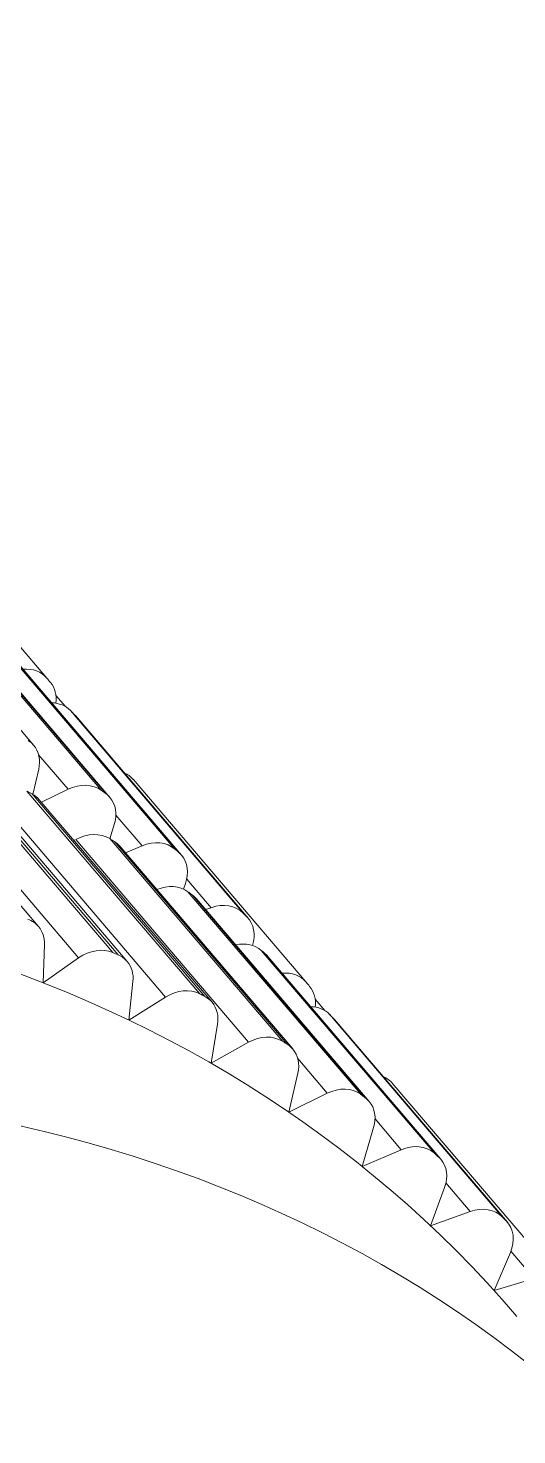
# Model space of a CAD drawing. Header units: metres. Extents: x 2999 to 3109, y 1752 to 1796.
# Drawn here: x 3011.90839 to 3011.91055, y 1761.67583 to 1761.68205 of the extents above; entities that cross this region are included whole.
import ezdxf

# ---------------------------------------------------------------- set-up
doc = ezdxf.new("R2010")
doc.units = ezdxf.units.M
doc.layers.add('PAREDES', color=7, linetype='Continuous')

msp = doc.modelspace()

# ---------------------------------------------------------------- linework, layer by layer
at = {"layer": 'PAREDES', "color": 253, "lineweight": 0}
for p, q in [((3011.908473457113, 1761.67917570324), (3011.9077105192, 1761.680070324302)), ((3011.908415427266, 1761.678879583112), (3011.907652489353, 1761.679774204173)), ((3011.908715205838, 1761.678679422476), (3011.907952188509, 1761.67957413624)), ((3011.908735250696, 1761.678664607877), (3011.907972312783, 1761.679559228938)), ((3011.908752571017, 1761.678648423667), (3011.907989609928, 1761.679543024874)), ((3011.90903923092, 1761.678420468906), (3011.908276293007, 1761.679315089967)), ((3011.90905803078, 1761.678404105549), (3011.908295013451, 1761.679298819313)), ((3011.909068792055, 1761.678393232436), (3011.908305854142, 1761.679287853497)), ((3011.908556607129, 1761.679049230369), (3011.908514235663, 1761.679098925651)), ((3011.909340708208, 1761.678138020222), (3011.90857774712, 1761.679032621429)), ((3011.909358104238, 1761.678120293512), (3011.908595143149, 1761.67901489472)), ((3011.909362872573, 1761.678115055726), (3011.908599934659, 1761.679009676787)), ((3011.908437438282, 1761.678078044394), (3011.907674420953, 1761.678972758158)), ((3011.908614199711, 1761.677940146145), (3011.907851261798, 1761.678834767206)), ((3011.908765799232, 1761.677963288202), (3011.908002861318, 1761.678857909263)), ((3011.908789360615, 1761.677953093456), (3011.908026399527, 1761.678847694664)), ((3011.908828619712, 1761.677924199314), (3011.908065681799, 1761.678818820375)), ((3011.90856787402, 1761.678684368248), (3011.908437480408, 1761.678837235055)), ((3011.908437830277, 1761.678773079773), (3011.908412054353, 1761.678661790052)), ((3011.909617863983, 1761.677833771648), (3011.90885492607, 1761.67872839271)), ((3011.908998494263, 1761.677766899497), (3011.90823555635, 1761.678661520558)), ((3011.909149250507, 1761.677780800153), (3011.908386210002, 1761.678675494064)), ((3011.909171692659, 1761.677769003655), (3011.908408754745, 1761.678663624716)), ((3011.909203273478, 1761.677743818857), (3011.908440335565, 1761.678638439919)), ((3011.908450216163, 1761.678626812357), (3011.90856787402, 1761.678684368248)), ((3011.908894466963, 1761.678434847588), (3011.908778662646, 1761.678570637221)), ((3011.908772535333, 1761.678532758805), (3011.908752666699, 1761.678465749178)), ((3011.909364967018, 1761.677567455449), (3011.908602029105, 1761.67846207651)), ((3011.90951430399, 1761.677571942742), (3011.908751366077, 1761.678466563803)), ((3011.909535650086, 1761.677558564344), (3011.908772712173, 1761.678453185405)), ((3011.909559857312, 1761.677537671374), (3011.908796896223, 1761.678432272581)), ((3011.908821309875, 1761.678403680403), (3011.908894466963, 1761.678434847588)), ((3011.909085801321, 1761.678268445913), (3011.909076781355, 1761.678243841546)), ((3011.909199233649, 1761.678161646255), (3011.909091506546, 1761.678287960346)), ((3011.909859635884, 1761.677337510738), (3011.909096674794, 1761.678232111945)), ((3011.909879657566, 1761.677322676285), (3011.909116719653, 1761.678217297346)), ((3011.909897057302, 1761.677306399372), (3011.909134119389, 1761.678201020433)), ((3011.90917514079, 1761.6781529011), (3011.909199233649, 1761.678161646255)), ((3011.9084634369, 1761.67799905312), (3011.908457458982, 1761.677829660171)), ((3011.910183660966, 1761.677078557168), (3011.909420699877, 1761.677973158375)), ((3011.910202460826, 1761.677062193811), (3011.909439499737, 1761.677956795018)), ((3011.910213222101, 1761.677051320698), (3011.909450261011, 1761.677945921905)), ((3011.908457458982, 1761.677829660171), (3011.908614199711, 1761.677940146145)), ((3011.90885406305, 1761.677836052623), (3011.908836608822, 1761.677665186534)), ((3011.908836608822, 1761.677665186534), (3011.908998494263, 1761.677766899497)), ((3011.909701013999, 1761.677707298777), (3011.909658642533, 1761.677756994059)), ((3011.909227449886, 1761.677646550043), (3011.909198800856, 1761.677474773445)), ((3011.910485115078, 1761.67679608863), (3011.909722177165, 1761.677690709691)), ((3011.910502511108, 1761.67677836192), (3011.909739573195, 1761.677672982982)), ((3011.910507279442, 1761.676773124134), (3011.909744341529, 1761.677667745195)), ((3011.909198800856, 1761.677474773445), (3011.909364967018, 1761.677567455449)), ((3011.90971228089, 1761.677342436656), (3011.909581910454, 1761.677495323317)), ((3011.909582260323, 1761.677431168034), (3011.909542390223, 1761.677259262104)), ((3011.910762373444, 1761.676491767208), (3011.909999356116, 1761.677386480972)), ((3011.909542390223, 1761.677259262104), (3011.90971228089, 1761.677342436656)), ((3011.910038976424, 1761.677092843147), (3011.909923092691, 1761.677228725483)), ((3011.909916965379, 1761.677190847066), (3011.909866099476, 1761.67701948699)), ((3011.909866099476, 1761.67701948699), (3011.910038976424, 1761.677092843147)), ((3011.910230208191, 1761.676926514321), (3011.910168492339, 1761.676756467987)), ((3011.910343640519, 1761.676819714663), (3011.910235913416, 1761.676946028754)), ((3011.910168492339, 1761.676756467987), (3011.910343640519, 1761.676819714663)), ((3011.910520691536, 1761.676639308807), (3011.910448397352, 1761.67647129111)), ((3011.910625124892, 1761.67652415707), (3011.910522695459, 1761.676644240217)), ((3011.910448397352, 1761.67647129111), (3011.910625124892, 1761.67652415707))]:
    msp.add_line(p, q, dxfattribs=at)
for centre, radius, start, end in [((3010.970527799075, 1762.908031058607), 1.466147559632665, 301.4662384121358, 319.7050643108328), ((3111.831417499622, 1645.171443435346), 153.508512631862, 130.6030408440979, 130.6668198482213), ((3103.501930915186, 1654.894408575607), 140.7010131401963, 130.6045269452532, 130.6738943172298)]:
    msp.add_arc(centre, radius, start, end, dxfattribs=at)
for centre, major_axis, ratio, start_param, end_param in [((3009.143085672198, 1765.041227319452), (-2.768294905619666, 3.231465536757614), 0.5783642864339333, 3.047316074371338, 3.235869169235229), ((3011.908351708637, 1761.679071887356), (0.0001217253010711734, 0.0001037960305268887), 0.8089340472728174, 6.277580738067627, 7.135012149810791), ((3011.902401742337, 1761.674044015409), (0.006048879547756614, 0.00515857821753691), 0.8089341051817623, 6.273725509643555, 6.277580738067627), ((3011.908367303759, 1761.679053260809), (0.0001217253010711734, 0.0001037960305268887), 0.8089340472728174, 5.552212715148926, 6.273725509643555), ((3011.908461130991, 1761.678923236655), (0.0001217253010711734, 0.0001037960305268887), 0.8089340472728174, 0.05850948765873909, 0.7353331446647644), ((3011.902783234469, 1761.673596724733), (0.006048879547756614, 0.00515857821753691), 0.8089341051817623, 0.05465411394834518, 0.05850948765873909), ((3011.908478186183, 1761.678905860903), (0.0001217253010711734, 0.0001037960305268887), 0.8089340472728174, 1.555330442215563e-07, 0.05465411394834518), ((3011.908293758205, 1761.678775674525), (0.0001217253010711734, 0.0001037960305268887), 0.8089340472728174, 6.283185482025146, 6.530181884765625), ((3011.908293758205, 1761.678775674525), (0.0001217253010711734, 0.0001037960305268887), 0.8089340472728174, 5.452855110168457, 6.283185482025146), ((3011.908733177593, 1761.678624576825), (0.0001217253010711734, 0.0001037960305268887), 0.8089340472728174, 6.277580738067627, 6.663201808929443), ((3011.908611188047, 1761.678559130985), (0.0001217253010711734, 0.0001037960305268887), 0.8089340472728174, 0.1867377609014511, 1.26406466960907), ((3011.903927641339, 1761.672254793141), (0.006048879547756614, 0.00515857821753691), 0.8089341051817623, 0.311110645532608, 0.3149660229682922), ((3011.908318587089, 1761.678534624034), (0.0001217253010711734, 0.0001037960305268887), 0.8089340472728174, 8.544077445549192e-08, 0.311110645532608), ((3011.903546172382, 1761.672702103671), (0.006048879547756614, 0.00515857821753691), 0.8089341051817623, 0.1828823834657669, 0.1867377609014511), ((3011.90863082254, 1761.678544607782), (0.0001217253010711734, 0.0001037960305268887), 0.8089340472728174, 6.283185005187988, 6.466067790985107), ((3011.90863082254, 1761.678544607782), (0.0001217253010711734, 0.0001037960305268887), 0.8089340472728174, 5.388740539550781, 6.283185005187988), ((3011.904690579252, 1761.671360172079), (0.005858627080862386, 0.004996398590360712), 0.8089340707589203, 6.283183097839355, 7.28233528137207), ((3011.903546172382, 1761.672702103671), (0.005858627080862386, 0.004996398590360712), 0.8089340707589203, 0.1780160218477249, 0.1796350181102753), ((3011.908654258366, 1761.678341583407), (0.0001217253010711734, 0.0001037960305268887), 0.8089340472728174, 0.2508518993854523, 1.328178882598877), ((3011.903927641339, 1761.672254793141), (0.006048879547756614, 0.00515857821753691), 0.8089341051817623, 0.2469965219497681, 0.2508518993854523), ((3011.908675250337, 1761.678328383848), (0.0001217253010711734, 0.0001037960305268887), 0.8089340472728174, 6.283185482025146, 6.530181884765625), ((3011.908928710324, 1761.678305375956), (0.0001217253010711734, 0.0001037960305268887), 0.8089340472728174, 0.12262362241745, 1.199950575828552), ((3011.903546172382, 1761.672702103671), (0.006048879547756614, 0.00515857821753691), 0.8089341051817623, 0.1187682524323463, 0.12262362241745), ((3011.908947043578, 1761.678289416551), (0.0001217253010711734, 0.0001037960305268887), 0.8089340472728174, 6.283090591430664, 6.40195369720459), ((3011.908947043578, 1761.678289416551), (0.0001217253010711734, 0.0001037960305268887), 0.8089340472728174, 5.324626445770264, 6.283090591430664), ((3011.908992657004, 1761.678111820455), (0.0001217253010711734, 0.0001037960305268887), 0.8089340472728174, 0.1867377609014511, 1.192118763923645), ((3011.903927641339, 1761.672254793141), (0.006048879547756614, 0.00515857821753691), 0.8089341051817623, 0.1828823834657669, 0.1867377609014511), ((3011.909012291497, 1761.678097297252), (0.0001217253010711734, 0.0001037960305268887), 0.8089340472728174, 6.283185005187988, 6.466067790985107), ((3011.909224068904, 1761.678028615593), (0.0001217253010711734, 0.0001037960305268887), 0.8089340472728174, 0.05850948765873909, 1.135836362838745), ((3011.903546172382, 1761.672702103671), (0.006048879547756614, 0.00515857821753691), 0.8089341051817623, 0.05465411394834518, 0.05850948765873909), ((3011.908315610389, 1761.677974321213), (0.0001217253010711734, 0.0001037960305268887), 0.8089340472728174, 6.283185005187988, 6.722524166107178), ((3011.908315610389, 1761.677974321213), (0.0001217253010711734, 0.0001037960305268887), 0.8089340472728174, 5.64519739151001, 6.283185005187988), ((3011.909241124096, 1761.678011239841), (0.0001217253010711734, 0.0001037960305268887), 0.8089340472728174, 5.359101295471191, 6.337839603424072), ((3011.909241124096, 1761.678011239841), (0.0001217253010711734, 0.0001037960305268887), 0.8089340472728174, 1.555330300107016e-07, 0.05465411394834518), ((3011.909310179281, 1761.677858065425), (0.0001217253010711734, 0.0001037960305268887), 0.8089340472728174, 0.12262362241745, 0.983066737651825), ((3011.90868381292, 1761.677830366195), (0.0001217253010711734, 0.0001037960305268887), 0.8089340472728174, 0.3790801763534546, 1.456407070159912), ((3011.904690579252, 1761.671360172079), (0.006048879547756614, 0.00515857821753691), 0.8089341051817623, 0.3752247989177704, 0.3790801763534546), ((3011.908706871236, 1761.67782038343), (0.0001217253010711734, 0.0001037960305268887), 0.8089340472728174, 6.283019065856934, 6.65841007232666), ((3011.903927641339, 1761.672254793141), (0.006048879547756614, 0.00515857821753691), 0.8089341051817623, 0.1187682524323463, 0.12262362241745), ((3011.909328591951, 1761.677842013318), (0.0001217253010711734, 0.0001037960305268887), 0.8089340472728174, 6.283090591430664, 6.40195369720459), ((3011.908706871236, 1761.67782038343), (0.0001217253010711734, 0.0001037960305268887), 0.8089340472728174, 5.581083297729492, 6.283019065856934), ((3011.909496115506, 1761.677729955764), (0.0001217253010711734, 0.0001037960305268887), 0.8089340472728174, 6.277580738067627, 7.135012149810791), ((3011.903546172382, 1761.672702103671), (0.006048879547756614, 0.00515857821753691), 0.8089341051817623, 6.273725509643555, 6.277580738067627), ((3011.909059460151, 1761.677651640486), (0.0001217253010711734, 0.0001037960305268887), 0.8089340472728174, 0.3149660229682922, 1.392292976379395), ((3011.904690579252, 1761.671360172079), (0.006048879547756614, 0.00515857821753691), 0.8089341051817623, 0.311110645532608, 0.3149660229682922), ((3011.909081525002, 1761.677640002973), (0.0001217253010711734, 0.0001037960305268887), 0.8089340472728174, 8.544104446173151e-08, 0.311110645532608), ((3011.909511790045, 1761.677711236514), (0.0001217253010711734, 0.0001037960305268887), 0.8089340472728174, 5.552212715148926, 6.273725509643555), ((3011.905453619757, 1761.670465478169), (0.005858627080862386, 0.004996398590360712), 0.8089340707589203, 6.283101081848145, 7.28233528137207), ((3011.909081525002, 1761.677640002973), (0.0001217253010711734, 0.0001037960305268887), 0.8089340472728174, 5.516969203948975, 6.283185482025146), ((3011.90960553786, 1761.677581305063), (0.0001217253010711734, 0.0001037960305268887), 0.8089340472728174, 0.05850948765873909, 0.7353331446647644), ((3011.903927641339, 1761.672254793141), (0.006048879547756614, 0.00515857821753691), 0.8089341051817623, 0.05465411394834518, 0.05850948765873909), ((3011.909622593053, 1761.677563929311), (0.0001217253010711734, 0.0001037960305268887), 0.8089340472728174, 1.555330868541205e-07, 0.05465411394834518), ((3011.90941719628, 1761.677446962345), (0.0001217253010711734, 0.0001037960305268887), 0.8089340472728174, 0.2508518993854523, 1.328178882598877), ((3011.904690579252, 1761.671360172079), (0.006048879547756614, 0.00515857821753691), 0.8089341051817623, 0.2469965219497681, 0.2508518993854523), ((3011.909438188251, 1761.677433762787), (0.0001217253010711734, 0.0001037960305268887), 0.8089340472728174, 6.283185482025146, 6.530181884765625), ((3011.909438188251, 1761.677433762787), (0.0001217253010711734, 0.0001037960305268887), 0.8089340472728174, 5.452855110168457, 6.283185482025146), ((3011.909877607639, 1761.677282665087), (0.0001217253010711734, 0.0001037960305268887), 0.8089340472728174, 6.277580738067627, 6.663201808929443), ((3011.909755594917, 1761.677217199393), (0.0001217253010711734, 0.0001037960305268887), 0.8089340472728174, 0.1867377609014511, 1.26406466960907), ((3011.904690579252, 1761.671360172079), (0.006048879547756614, 0.00515857821753691), 0.8089341051817623, 0.1828823834657669, 0.1867377609014511), ((3011.90977522941, 1761.67720267619), (0.0001217253010711734, 0.0001037960305268887), 0.8089340472728174, 6.283185005187988, 6.466067790985107), ((3011.90977522941, 1761.67720267619), (0.0001217253010711734, 0.0001037960305268887), 0.8089340472728174, 5.388740539550781, 6.283185005187988), ((3011.910073117193, 1761.676963444364), (0.0001217253010711734, 0.0001037960305268887), 0.8089340472728174, 0.12262362241745, 1.199950575828552), ((3011.904690579252, 1761.671360172079), (0.006048879547756614, 0.00515857821753691), 0.8089341051817623, 0.1187682524323463, 0.12262362241745), ((3011.910091553039, 1761.676947412111), (0.0001217253010711734, 0.0001037960305268887), 0.8089340472728174, 6.283090591430664, 6.40195369720459), ((3011.910091553039, 1761.676947412111), (0.0001217253010711734, 0.0001037960305268887), 0.8089340472728174, 5.324626445770264, 6.283090591430664), ((3011.91036849895, 1761.676686703855), (0.0001217253010711734, 0.0001037960305268887), 0.8089340472728174, 0.05850948765873909, 1.135836362838745), ((3011.904690579252, 1761.671360172079), (0.006048879547756614, 0.00515857821753691), 0.8089341051817623, 0.05465411394834518, 0.05850948765873909), ((3011.910385530966, 1761.676669308249), (0.0001217253010711734, 0.0001037960305268887), 0.8089340472728174, 5.260512351989746, 6.337839603424072), ((3011.910385530966, 1761.676669308249), (0.0001217253010711734, 0.0001037960305268887), 0.8089340472728174, 1.555330868541205e-07, 0.05465411394834518), ((3011.905453619757, 1761.670465478169), (0.004565185633901396, 0.003893330783321314), 0.8089340527852378, 6.283065795898438, 9.424657821655273)]:
    msp.add_ellipse(centre, major_axis=major_axis, ratio=ratio, start_param=start_param, end_param=end_param, dxfattribs=at)

doc.saveas('drawing.dxf')
